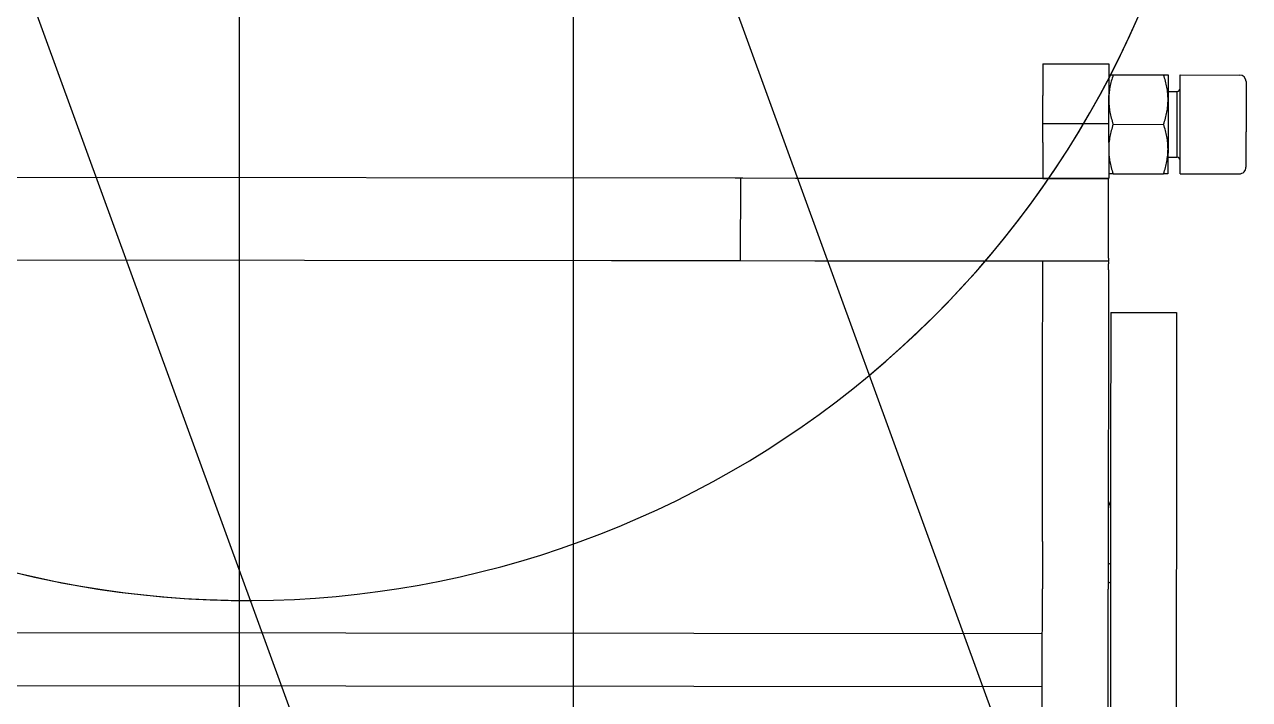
# Model space of a CAD drawing. Header units: inches. Extents: x -233729 to 737493, y -275239 to 196021.
# Drawn here: x 477963.8 to 478186.9, y 17818.1 to 17941.1 of the extents above; entities that cross this region are included whole.
import ezdxf

# ---------------------------------------------------------------- set-up
doc = ezdxf.new("R2010")
doc.units = ezdxf.units.IN
doc.header["$MEASUREMENT"] = 0
for name, color, linetype in [('Default', 7, 'Continuous'), ('DV2_0', 7, 'Continuous'), ('P_AX', 7, 'Continuous'), ('pinza', 6, 'Continuous'), ('supporti', 7, 'Continuous')]:
    doc.layers.add(name, color=color, linetype=linetype)

# ---------------------------------------------------------------- blocks, each defined once
blk = doc.blocks.new('SE2')
at = {"layer": 'DV2_0', "color": 2, "linetype": 'Continuous'}
blk.add_line((560.4497949701864, 3816.916341077484), (560.4497949701864, 1916.916341077484), dxfattribs=at)
blk = doc.blocks.new('A$C2BE94B00')
at = {"layer": 'Default'}
blk.add_blockref('SE2', (-481.449800909002, -1908.916326194725), dxfattribs=at)
blk = doc.blocks.new('A$C4C4516A4')
at = {"layer": 'supporti', "color": 1}
blk.add_blockref('A$C2BE94B00', (0, 0), dxfattribs=at)
blk = doc.blocks.new('A$C48CB4C16')
at = {"color": 1}
blk.add_line((4100.563442086892, 9006.094285901781, 710.6645883361932), (4100.564237736306, 804.9665521970918, 710.6645883361932), dxfattribs=at)
at = {"layer": 'P_AX', "color": 6, "linetype": 'Continuous'}
for p, q in [((4151.954526698101, 2978.595015653993, 710.6645883361932), (3383.769816184417, 5089.16555974784, 710.6645883361932)), ((3272.086922259652, 5045.155260311558, 710.6645883361932), (4039.191424073652, 2937.55256584252, 710.6645883361932)), ((3929.930454650312, 3092.673698206551, 710.6645883361932), (3929.982004609658, 3146.282413411539, 710.6645883361932)), ((3941.955279575079, 3118.390867745157, 710.6645883361932), (3941.981999061653, 3146.270874257318, 710.6645883361932)), ((3954.376554272254, 3140.860783674872, 710.6645883361932), (4244.37642019533, 3140.58192078362, 710.6645883361932)), ((3954.367294641328, 3131.218973965502, 710.6645883361932), (4244.367160564404, 3130.940111074715, 710.6645883361932)), ((3942.303585789633, 3064.916984330981, 710.6645883361932), (3942.359445773298, 3123.054853010576, 710.6645883361932)), ((3954.3511002718, 3114.366004010315, 710.6645883361932), (3954.359440225293, 3123.04331385682, 710.6645883361932)), ((3941.945548240445, 3108.270891751281, 710.6645883361932), (3941.955279575079, 3118.390867745157, 710.6645883361932)), ((3941.945548240445, 3108.270891751281, 710.6645883361932), (3941.955279575079, 3118.390867745157, 710.6645883361932)), ((3954.3511002718, 3114.366004010315, 710.6645883361932), (3954.331957767601, 3094.203256472133, 710.6645883361932)), ((3954.3511002718, 3114.366004010315, 710.6645883361932), (3954.331957767601, 3094.203256472133, 710.6645883361932)), ((3941.930449102307, 3092.66215905233, 710.6645883361932), (3941.945548240445, 3108.270891751281, 710.6645883361932)), ((3954.331957767601, 3094.203256472133, 710.6645883361932), (3954.322101406754, 3083.953261211167, 710.6645883361932)), ((3954.331957767601, 3094.203256472133, 710.6645883361932), (3954.322101406754, 3083.953261211167, 710.6645883361932)), ((3954.322101406754, 3083.953261211167, 710.6645883361932), (3954.303580241627, 3064.905445176761, 710.6645883361932)), ((3954.322101406754, 3083.953261211167, 710.6645883361932), (3954.303580241627, 3064.905445176761, 710.6645883361932)), ((3941.911235608161, 3072.662168298966, 710.6645883361932), (3929.911241156166, 3072.673707453187, 710.6645883361932)), ((3942.301551265177, 3062.783108571663, 710.6645883361932), (3942.287992759143, 3048.683115090362, 710.6645883361932)), ((3942.301551265177, 3062.783108571663, 710.6645883361932), (3942.287992759143, 3048.683115090362, 710.6645883361932)), ((3942.301551265177, 3062.783108571663, 710.6645883361932), (3942.30222621758, 3063.283108340229, 710.6645883361932)), ((3942.301551265177, 3062.783108571663, 710.6645883361932), (3942.30222621758, 3063.283108340229, 710.6645883361932)), ((3944.802012552623, 3063.280704349863, 710.6645883361932), (3942.30222621758, 3063.283108340229, 710.6645883361932)), ((3944.802012552623, 3063.280704349863, 710.6645883361932), (3942.30222621758, 3063.283108340229, 710.6645883361932)), ((3953.802220440005, 3063.272049984548, 710.6645883361932), (3944.802012552623, 3063.280704349863, 710.6645883361932)), ((3953.802220440005, 3063.272049984548, 710.6645883361932), (3944.802012552623, 3063.280704349863, 710.6645883361932)), ((3954.30200754269, 3063.271569197184, 710.6645883361932), (3953.802220440005, 3063.272049984548, 710.6645883361932)), ((3954.30200754269, 3063.271569197184, 710.6645883361932), (3953.802220440005, 3063.272049984548, 710.6645883361932)), ((3954.302320015733, 3063.375122529107, 710.6645883361932), (3954.30200754269, 3063.271569197184, 710.6645883361932)), ((3954.302320015733, 3063.375122529107, 710.6645883361932), (3954.30200754269, 3063.271569197184, 710.6645883361932)), ((3954.405580088379, 3063.27146960993, 710.6645883361932), (3954.30200754269, 3063.271569197184, 710.6645883361932)), ((3954.405580088379, 3063.27146960993, 710.6645883361932), (3954.30200754269, 3063.271569197184, 710.6645883361932)), ((3954.302507313318, 3063.77156895504, 710.6645883361932), (3954.302320015733, 3063.375122529107, 710.6645883361932)), ((3954.302507313318, 3063.77156895504, 710.6645883361932), (3954.302320015733, 3063.375122529107, 710.6645883361932)), ((3954.303580241627, 3064.905445176761, 710.6645883361932), (3954.302507313318, 3063.77156895504, 710.6645883361932)), ((3954.303580241627, 3064.905445176761, 710.6645883361932), (3954.302507313318, 3063.77156895504, 710.6645883361932)), ((3995.802190811024, 3063.231662945009, 710.6645883361932), (3954.405580088379, 3063.27146960993, 710.6645883361932)), ((3995.802190811024, 3063.231662945009, 710.6645883361932), (3954.405580088379, 3063.27146960993, 710.6645883361932)), ((4009.30198733951, 3063.218681396569, 710.6645883361932), (3995.802190811024, 3063.231662945009, 710.6645883361932)), ((4009.30198733951, 3063.218681396569, 710.6645883361932), (3995.802190811024, 3063.231662945009, 710.6645883361932)), ((4009.30198733951, 3063.218681396569, 710.6645883361932), (3995.802190811024, 3063.231662945009, 710.6645883361932)), ((4009.30198733951, 3063.218681396569, 710.6645883361932), (4009.28756339685, 3048.218688331663, 710.6645883361932)), ((4010.301987798535, 3063.217719800423, 710.6645883361932), (4009.30198733951, 3063.218681396569, 710.6645883361932)), ((4010.301987798535, 3063.217719800423, 710.6645883361932), (4009.30198733951, 3063.218681396569, 710.6645883361932)), ((4010.301987798535, 3063.217719800423, 710.6645883361932), (4009.30198733951, 3063.218681396569, 710.6645883361932)), ((4014.302173734409, 3063.213873407456, 710.6645883361932), (4010.301987798535, 3063.217719800423, 710.6645883361932)), ((4014.302173734409, 3063.213873407456, 710.6645883361932), (4010.301987798535, 3063.217719800423, 710.6645883361932)), ((4014.302173734409, 3063.213873407456, 710.6645883361932), (4010.301987798535, 3063.217719800423, 710.6645883361932)), ((4032.802173704723, 3063.196083886202, 710.6645883361932), (4014.302173734409, 3063.213873407456, 710.6645883361932)), ((4032.802173704723, 3063.196083886202, 710.6645883361932), (4014.302173734409, 3063.213873407456, 710.6645883361932)), ((4032.802173704723, 3063.196083886202, 710.6645883361932), (4014.302173734409, 3063.213873407456, 710.6645883361932)), ((4165.802112214267, 3063.068191595028, 710.6645883361932), (4032.802173704723, 3063.196083886202, 710.6645883361932)), ((4165.802112214267, 3063.068191595028, 710.6645883361932), (4032.802173704723, 3063.196083886202, 710.6645883361932)), ((3929.286931330222, 3047.395616441618, 710.6645883361932), (3918.486936323461, 3047.406001680649, 710.6645883361932)), ((3941.483073344454, 3047.383907693557, 710.6645883361932), (3932.290772748995, 3047.392746978557, 710.6645883361932)), ((3942.283006815472, 3043.308117575596, 710.6645883361932), (3942.286534331273, 3047.183115783731, 710.6645883361932)), ((3942.283006815472, 3043.308117575596, 710.6645883361932), (3942.286534331273, 3047.183115783731, 710.6645883361932)), ((3954.287491300842, 3048.171576167575, 710.6645883361932), (3942.287496848847, 3048.183115321795, 710.6645883361932)), ((3942.287992759143, 3048.683115090362, 710.6645883361932), (3942.287801814149, 3048.283115275323, 710.6645883361932)), ((3942.287992759143, 3048.683115090362, 710.6645883361932), (3942.287801814149, 3048.283115275323, 710.6645883361932)), ((3954.287602637312, 3048.271576103407, 710.6645883361932), (3942.287801814149, 3048.283115275323, 710.6645883361932)), ((3954.281240004231, 3041.671579172487, 710.6645883361932), (3954.286528783269, 3047.171576629977, 710.6645883361932)), ((3954.287602637312, 3048.271576103407, 710.6645883361932), (3999.287564242143, 3048.228304293125, 710.6645883361932)), ((3999.287564242143, 3048.228304293125, 710.6645883361932), (4008.887592976679, 3048.219072970214, 710.6645883361932)), ((3999.287564242143, 3048.228304293125, 710.6645883361932), (4008.887592976679, 3048.219072970214, 710.6645883361932)), ((3999.287564242143, 3048.228304293125, 710.6645883361932), (4008.887592976679, 3048.219072970214, 710.6645883361932)), ((3999.287564242143, 3048.228304293125, 710.6645883361932), (4008.887592976679, 3048.219072970214, 710.6645883361932)), ((4008.887592976679, 3048.219072970214, 710.6645883361932), (4009.28756339685, 3048.218688331663, 710.6645883361932)), ((4008.887592976679, 3048.219072970214, 710.6645883361932), (4009.28756339685, 3048.218688331663, 710.6645883361932)), ((4008.887592976679, 3048.219072970214, 710.6645883361932), (4009.28756339685, 3048.218688331663, 710.6645883361932)), ((4009.28756339685, 3048.218688331663, 710.6645883361932), (4010.287563855992, 3048.217726735517, 710.6645883361932)), ((4009.28756339685, 3048.218688331663, 710.6645883361932), (4010.287563855992, 3048.217726735517, 710.6645883361932)), ((4009.28756339685, 3048.218688331663, 710.6645883361932), (4010.287563855992, 3048.217726735517, 710.6645883361932)), ((4010.287563855992, 3048.217726735517, 710.6645883361932), (4188.287481560489, 3048.0465626159, 710.6645883361932)), ((4010.287563855992, 3048.217726735517, 710.6645883361932), (4188.287481560489, 3048.0465626159, 710.6645883361932)), ((4010.287563855992, 3048.217726735517, 710.6645883361932), (4188.287481560489, 3048.0465626159, 710.6645883361932)), ((3931.484039343195, 3044.393502323075, 710.6645883361932), (3929.884046264342, 3044.395040871228, 710.6645883361932)), ((3942.281245552236, 3041.683118326708, 710.6645883361932), (3942.282590982388, 3042.883146309878, 710.6645883361932)), ((3942.281245552236, 3041.683118326708, 710.6645883361932), (3942.282590982388, 3042.883146309878, 710.6645883361932)), ((3942.282590982388, 3042.883146309878, 710.6645883361932), (3942.283006815472, 3043.308117575596, 710.6645883361932)), ((3942.282590982388, 3042.883146309878, 710.6645883361932), (3942.283006815472, 3043.308117575596, 710.6645883361932)), ((3941.474414209021, 3038.383930879763, 710.6645883361932), (3932.282113613561, 3038.392770164765, 710.6645883361932)), ((3942.278154408676, 3038.283119898873, 710.6645883361932), (3954.278148860671, 3038.271580744653, 710.6645883361932)), ((3931.472500188975, 3032.393507870964, 710.6645883361932), (3929.872507110122, 3032.395046419117, 710.6645883361932)), ((3929.269622599008, 3029.395624763916, 710.6645883361932), (3918.469627592247, 3029.406010002482, 710.6645883361932)), ((3941.465764613241, 3029.383916015389, 710.6645883361932), (3932.273464017664, 3029.392755300856, 710.6645883361932)), ((3954.267683241051, 3027.371585784133, 710.6645883361932), (3942.267688789056, 3027.383124938353, 710.6645883361932))]:
    blk.add_line(p, q, dxfattribs=at)
at = {"layer": 'P_AX', "color": 6}
blk.add_circle((4100.5638399116, 4905.530419049437, 710.6645883361932), 4100.563866852364, dxfattribs=at)
for centre, start, end in [((4099.19158277847, 2948.13226091501, 710.6645883361932), 129.8149848512035, 90.18512856416305), ((4099.19158277847, 2948.132120902768, 710.6645883361932), 269.8148490775229, 230.1849927773721)]:
    blk.add_arc(centre, 177.0000000000008, start, end, dxfattribs=at)
at = {"layer": 'P_AX', "color": 6, "linetype": 'Continuous'}
for centre, radius, start, end in [((3941.214822939481, 3120.173194617617, 710.6645883361932), 1.930016867564574, 53.67227130905574, 67.33255990689094), ((3941.214822939481, 3120.173194617617, 710.6645883361932), 1.930016867564535, 292.5601382331056, 306.2176269694951), ((3943.945547315758, 3108.268968558989, 710.6645883361932), 1.99999999999962, 179.9449045907344, 216.8001686111605), ((3918.485782408039, 3046.206002235531, 710.6645883361932), 1.199999999999407, 89.94490459073435, 179.9449045907344), ((3929.884623222053, 3044.995040593787, 710.6645883361932), 0.6000000000001577, 179.9449045907344, 269.9449045907344), ((3929.871930152528, 3031.795046696558, 710.6645883361932), 0.6000000000001581, 89.94490459073435, 179.9449045907344), ((3918.470781507669, 3030.6060094476, 710.6645883361932), 1.199999999999407, 179.9449045907344, 269.9449045907344), ((4099.191584753803, 2948.13219090889, 710.6645883361932), 177.0000000000009, 152.6743924803464, 27.44557321661936)]:
    blk.add_arc(centre, radius, start, end, dxfattribs=at)
for points in [[(3942.384192207013, 3148.825921244572, 710.6645883361932), (3942.379939827836, 3144.393444875839, 710.6645883361932), (3942.374325096724, 3138.544883987985, 710.6645883361932), (3942.367450482445, 3131.386974369294, 710.6645883361932), (3942.359445773298, 3123.054853010576, 710.6645883361932)], [(3954.384186659009, 3148.814382090352, 710.6645883361932), (3954.379934282508, 3144.381908557962, 710.6645883361932), (3954.374319548719, 3138.53334483423, 710.6645883361932), (3954.367444939911, 3131.375440895676, 710.6645883361932), (3954.359440225293, 3123.04331385682, 710.6645883361932)], [(3929.911241156166, 3072.673707453187, 710.6645883361932), (3929.911968684872, 3073.434911776918, 710.6645883361932), (3929.912698046538, 3074.196116099253, 710.6645883361932), (3929.914092041086, 3075.64850553137, 710.6645883361932), (3929.916861024569, 3078.531569121524, 710.6645883361932), (3929.920326630701, 3082.138320276166, 710.6645883361932), (3929.923096314655, 3085.020033097944, 710.6645883361932), (3929.926041929284, 3088.084234587035, 710.6645883361932), (3929.930454650312, 3092.673698206551, 710.6645883361932)], [(3941.911235608161, 3072.662168298966, 710.6645883361932), (3941.911963136867, 3073.423372623163, 710.6645883361932), (3941.912692498532, 3074.184576945032, 710.6645883361932), (3941.914086493082, 3075.63696637715, 710.6645883361932), (3941.916855476564, 3078.520029967303, 710.6645883361932), (3941.92032108421, 3082.126782663285, 710.6645883361932), (3941.92309076665, 3085.008493943724, 710.6645883361932), (3941.926036383142, 3088.072697335507, 710.6645883361932), (3941.930449102307, 3092.66215905233, 710.6645883361932)], [(3942.302325563738, 3063.386661683328, 710.6645883361932), (3942.30231698975, 3063.377690804309, 710.6645883361932), (3942.302308415645, 3063.368719925291, 710.6645883361932), (3942.302269513835, 3063.328187694426, 710.6645883361932), (3942.30222621758, 3063.283108340229, 710.6645883361932)], [(3942.302325563738, 3063.386661683328, 710.6645883361932), (3942.302234008908, 3063.467523701142, 710.6645883361932), (3942.302258745884, 3063.518421175543, 710.6645883361932), (3942.302381235757, 3063.645897945973, 710.6645883361932), (3942.302468157141, 3063.736430702384, 710.6645883361932), (3942.302512861323, 3063.783108109261, 710.6645883361932)], [(3942.303585789633, 3064.916984330981, 710.6645883361932), (3942.302886542515, 3064.186975150488, 710.6645883361932), (3942.302512861323, 3063.783108109261, 710.6645883361932)], [(3929.286931330222, 3047.395616441618, 710.6645883361932), (3929.286742388271, 3047.20070490346, 710.6645883361932), (3929.286554063321, 3047.005793364837, 710.6645883361932), (3929.286165164318, 3046.602392349976, 710.6645883361932), (3929.285459772917, 3045.870093485925, 710.6645883361932), (3929.285134006408, 3045.531036677889, 710.6645883361932), (3929.284623499377, 3044.995617551382, 710.6645883361932)], [(3931.482595975627, 3042.893531548444, 710.6645883361932), (3931.482910268242, 3043.220186447843, 710.6645883361932), (3931.483253760264, 3043.577167586076, 710.6645883361932), (3931.483619475155, 3043.957216768178, 710.6645883361932), (3931.484000436031, 3044.353075797788, 710.6645883361932), (3931.484389666352, 3044.757486480407, 710.6645883361932), (3931.48469933786, 3045.079200637645, 710.6645883361932), (3931.484974666499, 3045.365205706215, 710.6645883361932), (3931.485217360663, 3045.617282261725, 710.6645883361932), (3931.485429128283, 3045.837210878382, 710.6645883361932), (3931.485611677752, 3046.026772132262, 710.6645883361932), (3931.485766717233, 3046.187746598038, 710.6645883361932), (3931.486000734149, 3046.430678441773, 710.6645883361932), (3931.486200377928, 3046.637873418282, 710.6645883361932), (3931.486368436832, 3046.812234168059, 710.6645883361932), (3931.48650769901, 3046.956663331601, 710.6645883361932), (3931.486620952492, 3047.074063548471, 710.6645883361932), (3931.486710985657, 3047.167337459165, 710.6645883361932), (3931.486780586653, 3047.239387703712, 710.6645883361932), (3931.486832543509, 3047.293116922609, 710.6645883361932), (3931.486869644491, 3047.331427755884, 710.6645883361932), (3931.486894677626, 3047.357222843568, 710.6645883361932), (3931.486910431413, 3047.37340482569, 710.6645883361932), (3931.486919693649, 3047.382876343213, 710.6645883361932), (3931.486921021133, 3047.384204416654, 710.6645883361932), (3931.486930313171, 3047.393500930283, 710.6645883361932)], [(3932.290772748995, 3047.392746978557, 710.6645883361932), (3931.947985851905, 3046.252701302643, 710.6645883361932), (3931.701922572334, 3045.170005647118, 710.6645883361932), (3931.537681877381, 3044.020096764087, 710.6645883361932), (3931.482595975627, 3042.893531548444, 710.6645883361932)], [(3931.486930313171, 3047.393500930283, 710.6645883361932), (3931.595208804706, 3047.3934027917, 710.6645883361932), (3931.703487294028, 3047.393302299666, 710.6645883361932), (3931.948631372303, 3047.39307115332, 710.6645883361932), (3932.290772748995, 3047.392746978557, 710.6645883361932)], [(3941.483073344454, 3047.383907693557, 710.6645883361932), (3941.825217634788, 3047.38357386098, 710.6645883361932), (3942.070363519132, 3047.383333546694, 710.6645883361932), (3942.197126989253, 3047.383208392306, 710.6645883361932), (3942.286924529588, 3047.383118843778, 710.6645883361932)], [(3942.283006815472, 3043.308117575596, 710.6645883361932), (3942.208400340751, 3044.22513833747, 710.6645883361932), (3942.067645310541, 3045.1600379959, 710.6645883361932), (3941.823665869073, 3046.243204878761, 710.6645883361932), (3941.483073344454, 3047.383907693557, 710.6645883361932)], [(3942.286534331273, 3047.183115783731, 710.6645883361932), (3942.286655831267, 3047.283743378825, 710.6645883361932), (3942.286924529588, 3047.383118843778, 710.6645883361932)], [(3942.286534331273, 3047.183115783731, 710.6645883361932), (3942.286655929988, 3047.283742984876, 710.6645883361932), (3942.286925319932, 3047.383115691251, 710.6645883361932)], [(3942.286925319932, 3047.383115691251, 710.6645883361932), (3942.286840536166, 3047.475684659208, 710.6645883361932), (3942.286902388325, 3047.565799039441, 710.6645883361932), (3942.28704100824, 3047.709884243204, 710.6645883361932), (3942.287214552285, 3047.890222238029, 710.6645883361932), (3942.287353337859, 3048.034375712394, 710.6645883361932), (3942.287423299044, 3048.106994889329, 710.6645883361932), (3942.287460028193, 3048.145055105563, 710.6645883361932), (3942.287496848847, 3048.183115321795, 710.6645883361932)], [(3942.287801814149, 3048.283115275323, 710.6645883361932), (3942.287579240627, 3048.229838478963, 710.6645883361932), (3942.287496848847, 3048.183115321795, 710.6645883361932)], [(3954.286528783269, 3047.171576629977, 710.6645883361932), (3954.286716392613, 3047.3666602053, 710.6645883361932), (3954.28689684032, 3047.554259885221, 710.6645883361932), (3954.287035460235, 3047.698345088984, 710.6645883361932), (3954.28720900428, 3047.878683084275, 710.6645883361932), (3954.287347789854, 3048.022836558173, 710.6645883361932), (3954.287417751038, 3048.095455735109, 710.6645883361932), (3954.287454480189, 3048.133515951342, 710.6645883361932), (3954.287491300842, 3048.171576167575, 710.6645883361932)], [(3954.287602637312, 3048.271576103407, 710.6645883361932), (3954.287549488944, 3048.218299257222, 710.6645883361932), (3954.287491300842, 3048.171576167575, 710.6645883361932)], [(3917.270782062434, 3030.607163363255, 710.6645883361932), (3917.270943184965, 3030.77608669887, 710.6645883361932), (3917.271104842308, 3030.945010033554, 710.6645883361932), (3917.271503381664, 3031.360494710158, 710.6645883361932), (3917.272049404914, 3031.929283266074, 710.6645883361932), (3917.272383134347, 3032.276799567162, 710.6645883361932), (3917.272931016283, 3032.84718260926, 710.6645883361932), (3917.273712307564, 3033.660365046121, 710.6645883361932), (3917.274746264914, 3034.736279532431, 710.6645883361932), (3917.275268251426, 3035.279365308702, 710.6645883361932), (3917.276047396473, 3036.089916646134, 710.6645883361932), (3917.277058240724, 3037.141369484949, 710.6645883361932), (3917.278275325196, 3038.407159763972, 710.6645883361932), (3917.278864083346, 3039.019408472001, 710.6645883361932), (3917.279690143885, 3039.87834809127, 710.6645883361932), (3917.280691482942, 3040.919413604426, 710.6645883361932), (3917.281806076877, 3042.078039993651, 710.6645883361932), (3917.283306509373, 3043.637345504134, 710.6645883361932), (3917.284507613164, 3044.885036255817, 710.6645883361932), (3917.285055483925, 3045.453828623637, 710.6645883361932), (3917.28545599815, 3045.869309484146, 710.6645883361932), (3917.285619213129, 3046.038232817898, 710.6645883361932), (3917.285782962805, 3046.20715615072, 710.6645883361932)], [(3929.284623499377, 3044.995617551382, 710.6645883361932), (3929.283662531409, 3044.002284779797, 710.6645883361932), (3929.282342615771, 3042.631251644927, 710.6645883361932), (3929.280840104912, 3041.069360370866, 710.6645883361932), (3929.278268671362, 3038.395620610683, 710.6645883361932), (3929.276636485825, 3036.698095589529, 710.6645883361932), (3929.274196678772, 3034.159989574577, 710.6645883361932), (3929.272879832657, 3032.788956374048, 710.6645883361932), (3929.271930429852, 3031.795623654153, 710.6645883361932)], [(3929.872507110122, 3032.395046419117, 710.6645883361932), (3929.872631050647, 3032.524987446262, 710.6645883361932), (3929.87275540235, 3032.654928473409, 710.6645883361932), (3929.873108982923, 3033.023517975236, 710.6645883361932), (3929.873481989023, 3033.412061729121, 710.6645883361932), (3929.873738704948, 3033.6793829744, 710.6645883361932), (3929.87416015286, 3034.118139488741, 710.6645883361932), (3929.874761145795, 3034.743664097625, 710.6645883361932), (3929.87555649667, 3035.571289626068, 710.6645883361932), (3929.875958024874, 3035.98904800194, 710.6645883361932), (3929.876557367155, 3036.612549049432, 710.6645883361932), (3929.877334939666, 3037.421358891416, 710.6645883361932), (3929.878271158435, 3038.395043650295, 710.6645883361932), (3929.878724049544, 3038.866004412647, 710.6645883361932), (3929.879359480692, 3039.526727208055, 710.6645883361932), (3929.880129741388, 3040.327546730756, 710.6645883361932), (3929.880987121258, 3041.218797673124, 710.6645883361932), (3929.882141297916, 3042.418261128596, 710.6645883361932), (3929.883065226139, 3043.378025567277, 710.6645883361932), (3929.883439463564, 3043.766568090885, 710.6645883361932), (3929.883794752998, 3044.13515881973, 710.6645883361932), (3929.883920302964, 3044.265099845479, 710.6645883361932), (3929.884046264342, 3044.395040871228, 710.6645883361932)], [(3931.473941609962, 3033.893535709593, 710.6645883361932), (3931.475077160052, 3035.07498417434, 710.6645883361932), (3931.476028052858, 3036.064166592087, 710.6645883361932), (3931.477008134593, 3037.083592043842, 710.6645883361932), (3931.478267685976, 3038.393538043953, 710.6645883361932), (3931.479527415941, 3039.703486104148, 710.6645883361932), (3931.480507882079, 3040.722907249934, 710.6645883361932), (3931.481459372793, 3041.712083899069, 710.6645883361932), (3931.482595975627, 3042.893531548444, 710.6645883361932)], [(3931.482595975627, 3042.893531548444, 710.6645883361932), (3931.535372742917, 3041.768359546202, 710.6645883361932), (3931.696967875003, 3040.619727816551, 710.6645883361932), (3931.941096687341, 3039.535087857048, 710.6645883361932), (3932.282113613561, 3038.392770164765, 710.6645883361932)], [(3941.474414209021, 3038.383930879763, 710.6645883361932), (3941.817628615187, 3039.525590617328, 710.6645883361932), (3942.063844100223, 3040.609759062647, 710.6645883361932), (3942.227649194305, 3041.758077889334, 710.6645883361932), (3942.282590982388, 3042.883146309878, 710.6645883361932)], [(3942.281245552236, 3041.683118326708, 710.6645883361932), (3942.280495389831, 3040.902909688304, 710.6645883361932), (3942.279994635145, 3040.381995258505, 710.6645883361932), (3942.279429740273, 3039.794239062934, 710.6645883361932), (3942.27893463592, 3039.278956382188, 710.6645883361932), (3942.278463908471, 3038.788835294663, 710.6645883361932), (3942.278226929601, 3038.541929368514, 710.6645883361932), (3942.278102938086, 3038.412524633694, 710.6645883361932), (3942.277979258216, 3038.283119898873, 710.6645883361932)], [(3942.281245552236, 3041.683118326708, 710.6645883361932), (3942.280495389831, 3040.902909688304, 710.6645883361932), (3942.279994635145, 3040.381995258505, 710.6645883361932), (3942.279429740273, 3039.794239062934, 710.6645883361932), (3942.27893463592, 3039.278956382188, 710.6645883361932), (3942.278463908471, 3038.788835294663, 710.6645883361932), (3942.278226929601, 3038.541929368514, 710.6645883361932), (3942.278124831966, 3038.412524633694, 710.6645883361932), (3942.278154408676, 3038.283119898873, 710.6645883361932)], [(3954.281240004231, 3041.671579172487, 710.6645883361932), (3954.280489841826, 3040.891370534549, 710.6645883361932), (3954.279989087139, 3040.370456104285, 710.6645883361932), (3954.279424192268, 3039.78269990918, 710.6645883361932), (3954.278929087916, 3039.267417227968, 710.6645883361932), (3954.278523053392, 3038.84467335616, 710.6645883361932), (3954.278221381596, 3038.530390214293, 710.6645883361932), (3954.278119283961, 3038.400985479473, 710.6645883361932), (3954.278148860671, 3038.271580744653, 710.6645883361932)], [(3932.282113613561, 3038.392770164765, 710.6645883361932), (3931.938900417648, 3037.251105598758, 710.6645883361932), (3931.692686082097, 3036.166932568072, 710.6645883361932), (3931.528882205486, 3035.018608886401, 710.6645883361932), (3931.473941609962, 3033.893535709593, 710.6645883361932)], [(3942.273936616723, 3033.883150470562, 710.6645883361932), (3942.221017422388, 3035.009824302631, 710.6645883361932), (3942.058988531702, 3036.160051782734, 710.6645883361932), (3941.81500794238, 3037.243223243511, 710.6645883361932), (3941.474414209021, 3038.383930879763, 710.6645883361932)], [(3942.277979258216, 3038.283119898873, 710.6645883361932), (3942.277963222005, 3038.105569247275, 710.6645883361932), (3942.277815237874, 3037.928018596608, 710.6645883361932), (3942.277459552745, 3037.557139697603, 710.6645883361932), (3942.276820203872, 3036.891051093701, 710.6645883361932), (3942.276099601644, 3036.140699745275, 710.6645883361932), (3942.275248708437, 3035.254965407892, 710.6645883361932), (3942.274570083944, 3034.547905392132, 710.6645883361932), (3942.273936616723, 3033.883150470562, 710.6645883361932)], [(3942.278154408676, 3038.283119898873, 710.6645883361932), (3942.277985115769, 3038.105569247275, 710.6645883361932), (3942.277815237874, 3037.928018596608, 710.6645883361932), (3942.277459552745, 3037.557139697603, 710.6645883361932), (3942.276820203872, 3036.891051093701, 710.6645883361932), (3942.276099601644, 3036.140699745275, 710.6645883361932), (3942.275248708437, 3035.254965407892, 710.6645883361932), (3942.274570083944, 3034.547905392132, 710.6645883361932), (3942.273936616723, 3033.883150470562, 710.6645883361932)], [(3954.278148860671, 3038.271580744653, 710.6645883361932), (3954.277979567763, 3038.09403009352, 710.6645883361932), (3954.277809689871, 3037.916479442387, 710.6645883361932), (3954.27745400474, 3037.545600543849, 710.6645883361932), (3954.276814655866, 3036.87951193948, 710.6645883361932), (3954.275995840901, 3036.026913112614, 710.6645883361932), (3954.275243160431, 3035.243426253672, 710.6645883361932), (3954.274406965357, 3034.373190511136, 710.6645883361932), (3954.273220605916, 3033.138778885013, 710.6645883361932)], [(3931.469621581839, 3029.393509252115, 710.6645883361932), (3931.469622808974, 3029.394837726026, 710.6645883361932), (3931.469631398679, 3029.404137041073, 710.6645883361932), (3931.469679543865, 3029.454790768332, 710.6645883361932), (3931.469767244999, 3029.54657361156, 710.6645883361932), (3931.469893868663, 3029.678824769917, 710.6645883361932), (3931.470058781211, 3029.850883442096, 710.6645883361932), (3931.47026134911, 3030.062088827721, 710.6645883361932), (3931.470500938594, 3030.311780126418, 710.6645883361932), (3931.470776916249, 3030.599296536881, 710.6645883361932), (3931.471075707464, 3030.910500182423, 710.6645883361932), (3931.471404983313, 3031.253384836137, 710.6645883361932), (3931.471763632842, 3031.626793781879, 710.6645883361932), (3931.472150545102, 3032.029570303976, 710.6645883361932), (3931.472366976203, 3032.254853501568, 710.6645883361932), (3931.472615467152, 3032.513490832529, 710.6645883361932), (3931.472896596883, 3032.806080007578, 710.6645883361932), (3931.473210944678, 3033.133218737903, 710.6645883361932), (3931.473559089354, 3033.495504735156, 710.6645883361932), (3931.473941609962, 3033.893535709593, 710.6645883361932)], [(3931.473941609962, 3033.893535709593, 710.6645883361932), (3931.526860804647, 3032.766861874728, 710.6645883361932), (3931.688889696379, 3031.616634390901, 710.6645883361932), (3931.932870285353, 3030.533462932917, 710.6645883361932), (3932.273464017664, 3029.392755300856, 710.6645883361932)], [(3941.465764613241, 3029.383916015389, 710.6645883361932), (3941.80897780892, 3030.52558058093, 710.6645883361932), (3942.055192144471, 3031.60975361115, 710.6645883361932), (3942.218996021315, 3032.758077293287, 710.6645883361932), (3942.273936616723, 3033.883150470562, 710.6645883361932)], [(3942.273936616723, 3033.883150470562, 710.6645883361932), (3942.273560925969, 3033.497827842019, 710.6645883361932), (3942.27322615392, 3033.150318038768, 710.6645883361932)], [(3942.273936616723, 3033.883150470562, 710.6645883361932), (3942.273560925969, 3033.497827842019, 710.6645883361932), (3942.27322615392, 3033.150318038768, 710.6645883361932)], [(3929.271930429852, 3031.795623654153, 710.6645883361932), (3929.271411222173, 3031.260204251508, 710.6645883361932), (3929.271084917244, 3030.921147728457, 710.6645883361932), (3929.270381952869, 3030.188845310944, 710.6645883361932), (3929.269995037234, 3029.785447845354, 710.6645883361932), (3929.269808509737, 3029.590536304868, 710.6645883361932), (3929.269622599008, 3029.395624763916, 710.6645883361932)], [(3942.269616588717, 3029.38312401355, 710.6645883361932), (3942.270243281848, 3030.04482896731, 710.6645883361932), (3942.270953620667, 3030.785545714783, 710.6645883361932), (3942.272125344607, 3032.00326252368, 710.6645883361932), (3942.273150454741, 3033.058122314631, 710.6645883361932)], [(3942.269616588717, 3029.38312401355, 710.6645883361932), (3942.270243281848, 3030.04482896731, 710.6645883361932), (3942.270953620667, 3030.785545714783, 710.6645883361932), (3942.272125344607, 3032.00326252368, 710.6645883361932), (3942.273150454741, 3033.058122314631, 710.6645883361932)], [(3942.273150454741, 3033.058122314631, 710.6645883361932), (3942.273183832062, 3033.104606396171, 710.6645883361932), (3942.27322615392, 3033.150318038768, 710.6645883361932)], [(3942.273150454741, 3033.058122314631, 710.6645883361932), (3942.273183832062, 3033.104606396171, 710.6645883361932), (3942.27322615392, 3033.150318038768, 710.6645883361932)], [(3954.267683241051, 3027.371585784133, 710.6645883361932), (3954.267873457749, 3027.571080898053, 710.6645883361932), (3954.268064331729, 3027.770576011042, 710.6645883361932), (3954.268463979825, 3028.187295793208, 710.6645883361932), (3954.26918234746, 3028.935708036764, 710.6645883361932), (3954.269992018817, 3029.778805609911, 710.6645883361932), (3954.270948072663, 3030.774006560563, 710.6645883361932), (3954.272174158833, 3032.049971001807, 710.6645883361932), (3954.273220605916, 3033.138778885013, 710.6645883361932)], [(3932.273464017664, 3029.392755300856, 710.6645883361932), (3931.931748118717, 3029.393079072821, 710.6645883361932), (3931.686755302362, 3029.393310080401, 710.6645883361932), (3931.578188443207, 3029.393410844381, 710.6645883361932), (3931.469621581839, 3029.393509252115, 710.6645883361932)], [(3942.269616588717, 3029.38312401355, 710.6645883361932), (3942.179553576862, 3029.383216189339, 710.6645883361932), (3942.052478041733, 3029.383342436168, 710.6645883361932), (3941.807483082288, 3029.383582599579, 710.6645883361932), (3941.465764613241, 3029.383916015389, 710.6645883361932)], [(3942.267688789056, 3027.383124938353, 710.6645883361932), (3942.267879005754, 3027.582620051808, 710.6645883361932), (3942.268069879734, 3027.782115165262, 710.6645883361932), (3942.268610397703, 3028.345641947004, 710.6645883361932), (3942.269187895464, 3028.947247190985, 710.6645883361932), (3942.269392739865, 3029.159260887771, 710.6645883361932), (3942.269616588717, 3029.38312401355, 710.6645883361932)]]:
    blk.add_spline(points, degree=3, dxfattribs=at)

msp = doc.modelspace()

# ---------------------------------------------------------------- block references
at = {"color": 1, "rotation": 180.0000000029513}
msp.add_blockref('A$C48CB4C16', (482103.5383251106, 20961.31663733844, -710.6645883361924), dxfattribs=at)
at = {"layer": 'pinza', "color": 6, "linetype": 'Continuous', "rotation": 180.0000000029513}
for p in [(478142.8264800107, 19486.28623288993), (478142.8269645368, 19486.28623294953)]:
    msp.add_blockref('A$C4C4516A4', p, dxfattribs=at)

doc.saveas('drawing.dxf')
